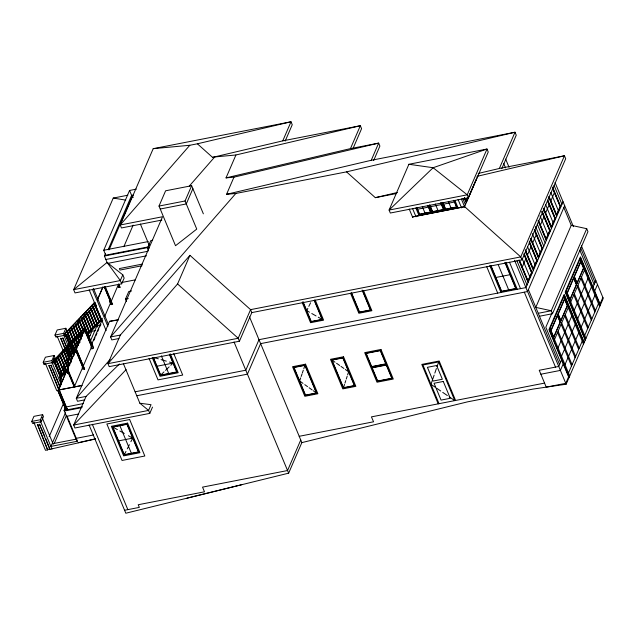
<?xml version="1.0" encoding="UTF-8"?>
<svg xmlns="http://www.w3.org/2000/svg" width="635" height="635" viewBox="0 0 635 635"><rect width="100%" height="100%" fill="white"/><g stroke="black" fill="none" stroke-linecap="round" stroke-linejoin="round"><path stroke-width="0.95" d="M303.832 368.633L304.879 365.371L294.029 367.49L305.522 395.097L316.373 392.978L304.879 365.371M343.495 387.683L332.01 360.077L342.86 357.965L354.346 385.564L343.495 387.683L344.535 384.445M344.964 383.119L345.781 380.571M346.265 379.055L347.154 376.277M347.599 374.888L348.607 371.769L345.345 369.475M300.688 377.857L299.633 380.96L302.982 383.365M301.173 376.46L302.03 373.928M302.371 372.943L303.308 370.181M432.276 380.548L430.982 384.342L434.999 387.088M432.872 378.825L434.126 375.15M434.832 373.094L436.404 368.506M437.07 366.562L438.658 361.918L422.926 364.99L439.031 403.685M71.961 350.822C71.207 352.465 72.057 349.837 71.819 350.964L78.065 344.424M127.802 195.223L113.244 198.064L73.668 289.663L75.025 292.925L121.682 283.813L124.158 278.09L122.801 274.836L107.085 262.445L73.668 289.663L120.325 280.559L122.801 274.836M43.212 362.291L45.41 357.203L54.094 355.505L54.912 357.481L52.713 362.569L44.029 364.26L43.212 362.291L51.895 360.593L54.094 355.505M54.983 335.058L57.182 329.97L65.857 328.271L66.683 330.248L64.484 335.336L55.801 337.026L54.983 335.058L63.659 333.359L65.857 328.271M44.029 364.26L44.307 363.625M56.888 336.812L57.158 336.177L63.111 350.48M58.912 390.247L48.998 365.466L67.326 409.297L65.984 410.012L57.714 390.39L59.174 389.699L57.714 390.39M69.001 358.989L60.77 338.241L69.207 358.513L66.834 359.418L59.825 375.626M51.626 362.776L51.903 362.14L61.357 384.858M66.834 331.803L67.246 331.24L74.128 347.797L73.827 348.123M53.245 362.72L60.166 355.584M68.77 329.771L69.183 329.208L76.073 345.765L75.771 346.091M148.328 246.88L105.775 255.183L103.727 250.253L129.564 190.468L136.327 189.143M70.715 327.739L71.128 327.184L78.01 343.733L77.605 344.297L75.795 339.939M71.128 327.184L78.018 344.376M72.652 325.707L72.962 325.39M31.75 421.426L33.949 416.338L42.632 414.647L43.45 416.616L41.251 421.703L32.568 423.402L31.75 421.426L40.434 419.735L42.632 414.647M61.381 352.52L61.801 352.29M74.597 323.675L74.906 323.358M146.471 255.826L107.49 263.43L104.418 256.032L105.577 253.341M63.746 350.258L63.333 350.814M76.533 321.643L76.946 321.088L82.383 334.153M108.125 249.753L131.612 195.397L129.564 190.468M33.655 423.188L33.933 422.553L45.482 450.302L47.649 449.874L37.536 424.609L47.704 450.001M78.478 319.611L78.788 319.294M67.104 346.662L72.239 358.33M109.077 249.841L132.421 195.818L133.152 197.572M285.171 141.089L292.243 124.73L291.013 121.777L153.202 148.669L120.213 224.996L121.452 227.957L161.846 220.067M80.415 317.579L80.828 317.024L87.717 333.573M69.144 344.392L69.453 344.075M82.359 315.547L82.772 314.992L89.559 331.78L83.495 316.73M84.606 313.198L84.304 313.515L91.194 330.073L91.599 329.509L85.431 314.698M86.241 311.483L86.55 311.166M88.178 309.459L88.487 309.142M40.164 421.918L40.442 421.283L51.991 449.032L49.824 449.453L39.505 424.664L37.33 425.085M76.922 336.59L77.335 336.034M90.122 307.419L90.432 307.102M65.254 334.709L71.89 350.155M65.905 371.705L60.206 378.031L60.365 377.126M66.024 335.018L72.088 350.068L70.279 345.71M78.859 334.558L79.272 334.002M53.999 361.847L60.539 377.563L60.944 376.992L54.531 361.593L54.229 361.91L60.642 377.325M92.067 305.387L92.369 305.07M61.46 376.904L71.739 353.116M55.936 359.815L62.468 375.499L56.039 359.577M53.554 358.323L61.619 377.698L60.515 380.246L61.341 382.214L60.793 382.318M56.348 359.251L62.77 375.174L56.245 359.489M71.191 354.386L71.731 354.282L72.835 351.742L75.478 351.219M94.313 303.038L94.004 303.363L100.894 319.913L101.306 319.349L95.504 305.411M57.872 357.775L64.389 373.436L57.976 357.537M58.285 357.219L64.699 373.11L58.182 357.457M83.852 328.208L83.756 329.279L53.221 361.251L53.785 362.609M66.421 369.76L67.913 369.475L66.421 369.76L67.929 373.38M73.993 385.477L67.286 369.364L75.716 350.091L82.796 367.094L74.478 386.35M75.867 349.512L84.542 329.668L91.623 346.678L83.058 366.498L75.978 349.496M97.615 299.188L102.862 287.044M67.135 369.951L58.468 389.787L67.032 369.959L74.216 386.953M67.373 369.443L84.542 329.668M85.034 328.636L85.384 327.843L83.891 328.128L83.542 328.922L85.034 328.636L93.194 348.226L91.702 348.52M97.346 300.03L102.973 287.02M83.28 403.574L66.135 406.979L59.087 389.906L81.907 385.453M75.708 351.814L74.962 350.012L76.494 349.615L84.606 369.316M123.817 246.705L133.152 225.1M83.082 317.294L89.249 332.105L83.55 317.929M91.194 330.073L91.599 329.509M86.606 312.356L93.131 328.041L93.543 327.477L87.376 312.666M89.21 337.55L91.9 331.311L95.702 330.573M93.131 328.041L93.543 327.477M88.908 311.206L95.067 326.017L89.368 311.833M89.313 310.642L95.377 325.691L89.21 310.88M90.845 309.166L97.012 323.977L90.226 307.181M91.257 308.602L97.322 323.652L91.154 308.848M49.141 436.689L63.881 402.59M90.456 340.884L97.012 325.707L100.814 324.961M92.789 307.134L98.957 321.945L99.362 321.381L93.194 306.578M98.957 321.945L99.362 321.381M100.894 319.913L101.306 319.349M91.702 344.21L101.711 321.048L102.799 320.834M93.885 340.368L95.036 337.701M95.806 335.915L96.964 333.248M97.734 331.462L98.885 328.795M99.655 327.009L100.814 324.334M67.088 416.235L77.486 441.222L76.946 441.333L64.079 410.424L65.246 407.733M104.751 316.309L110.8 302.3L104.465 287.076M111.014 301.823L118.039 285.321M65.111 409.25L64.341 411.043L81.78 407.638M82.899 368.887L84.352 368.697M112.347 303.895L110.903 304.086M93.194 348.226L93.535 347.432L81.55 318.762M52.554 442.595L65.429 412.806M112.649 304.411L105.243 286.623M191.651 185.714L185.055 200.977L196.755 229.092L175.522 245.713L159.012 206.065L165.608 190.794L191.651 185.714L203.359 213.828M118.054 319.691L109.553 321.35L76.295 398.312L77.526 401.272L84.63 399.883M126.421 301.331L125.492 299.109L128.794 291.473L131.588 290.933M148.407 250.444L147.487 248.222L150.781 240.594L152.646 240.228M119.475 363.958L86.058 396.407L73.692 425.029L74.922 427.99L149.796 413.377L152.503 407.106M120.356 335.05L107.982 363.672L109.22 366.633L239.427 341.225L251.801 312.603L250.571 309.642L189.944 255.333L120.356 335.05L110.585 336.955L111.816 339.916L118.92 338.526M192.881 188.674L186.285 203.938L160.242 209.018M478.203 173.458L499.356 168.481L564.459 155.781L520.756 256.913L250.571 309.642L238.196 338.264L107.982 363.672L177.578 283.956L189.944 255.333M373.65 160.528L379.897 146.066L378.666 143.113L233.966 177.149L226.036 177.879L235.926 154.98L360.347 125.714L361.577 128.675L353.211 148.05M501.761 168.719L516.255 135.184L515.025 132.231L346.527 171.863L235.847 193.461L226.544 194.318L233.966 177.149M197.398 143.796L212.558 157.369L282.765 140.859L291.013 121.777L197.398 143.796L189.809 145.272L153.202 148.669M226.036 177.879L350.456 148.614L360.347 125.714L282.765 140.859M226.544 194.318L371.245 160.282L378.666 143.113L350.456 148.614M408.884 164.274L389.088 210.066L390.327 213.027L468.447 197.779L488.244 151.979L487.013 149.027L408.884 164.274L433.126 167.719L487.013 149.027L467.217 194.826L468.447 197.779M300.752 440.007L287.552 470.535L202.541 487.124L204.494 491.808L138.232 504.738L139.335 507.389L124.587 510.27M89.051 424.894L125.817 513.223L288.647 473.162L301.839 442.627L249.507 316.897M467.384 197.826L466.011 201.001L464.637 197.715M467.487 198.072L466.042 201.406L464.606 197.961M476.036 179.729L466.146 202.629L464.248 198.072M477.758 176.173L464.606 206.613L412.512 216.94L464.756 206.748L520.756 256.913L521.994 259.874L251.801 312.603M499.356 168.481L515.025 132.231L371.245 160.282M521.994 259.874L565.69 158.734L564.459 155.781L476.964 176.363M522.24 267.081L525.82 258.81M527.463 254.992L531.043 246.729M532.622 243.07L536.265 234.64M540.385 225.1L543.957 216.829M545.608 213.011L549.18 204.748M550.759 201.089L554.403 192.659M563.031 201.724L525.923 287.591L258.993 339.685L245.793 370.213L135.112 391.811M564.674 205.669L527.566 291.536L260.628 343.63L247.436 374.158L136.755 395.756M563.848 207.574L571.238 225.322L535.781 307.38L551.259 310.753L552.498 313.706L539.472 316.246M571.238 225.322L586.716 228.695L551.259 310.753L538.242 313.293M551.68 313.65L545.806 327.247L560.475 362.49M552.498 313.706L587.954 231.656L586.716 228.695M550.839 330.589L564.578 298.791M567.055 293.06L580.803 261.263M553.712 337.495L567.452 305.689M569.928 299.966L583.668 268.16M554.53 339.463L568.277 307.658M570.746 301.935L584.494 270.129M558.022 347.845L561.046 340.852M561.594 339.574L564.618 332.581M565.166 331.303L568.19 324.31M568.738 323.04L571.762 316.039M574.238 310.317L577.263 303.316M577.81 302.046L580.834 295.053M581.382 293.775L584.406 286.782M584.954 285.512L587.978 278.511M561.507 356.227L564.531 349.226M565.079 347.956L568.103 340.963M568.658 339.685L571.683 332.692M572.23 331.414L575.254 324.421M577.723 318.699L580.747 311.698M581.303 310.428L584.319 303.427M584.875 302.157L587.899 295.164M588.447 293.886L591.471 286.893M561.578 359.95L558.76 366.466L539.226 370.276L546.243 387.136L565.777 383.326L568.595 376.809M593.042 287.115L595.86 280.599M563.213 363.887L560.395 370.411L540.869 374.221M594.685 291.06L597.503 284.536M564.999 364.609L568.023 357.608M568.571 356.338L571.595 349.337M572.143 348.067L575.167 341.074M575.715 339.796L578.739 332.803M581.216 327.081L584.24 320.08M584.787 318.81L587.812 311.809M588.359 310.539L591.383 303.538M591.931 302.268L594.955 295.275M568.484 372.983L582.231 341.178M584.7 335.455L598.448 303.649M600.067 303.974L602.877 297.458M301.839 442.627L467.495 401.86L532.971 389.088L566.142 384.215L603.25 298.339L581.406 245.872M54.348 443.238L66.484 415.338M307.872 308.332L306.737 310.642L309.483 312.206M308.816 306.387L310.578 302.792M124.325 454.684L112.832 427.077L126.944 424.323L138.43 451.929L124.325 454.684L125.968 451.429M127.286 448.818L129.381 444.675M130.881 441.698L132.683 438.126L128.397 435.737M110.053 359.489L76.295 398.312L86.058 396.407M189.809 145.272L120.213 224.996L162.536 216.741L110.585 336.955L235.847 193.461M189.286 186.095L214.725 156.948L235.926 154.98M71.787 350.393L72.192 349.822M89.249 332.105L89.662 331.541M95.067 326.017L95.48 325.453M97.012 323.977L97.425 323.413M62.468 375.499L62.873 374.928M64.389 373.436L64.802 372.864M126.111 369.61L73.692 425.029L148.566 410.424L151.035 404.693L139.867 403.225L123.357 363.561M64.834 333.653L94.686 302.371M95.091 302.3L64.484 334.105M67.096 332.073L70.493 328.525M77.954 320.707L79.994 318.579M84.066 314.317L85.423 312.896M65.5 335.709L68.35 332.716M70.398 330.581L79.256 321.31M81.296 319.167L94.917 304.911M65.222 336.344L95.504 304.649M53.491 360.616L84.034 328.644M65.278 348.782L65.572 348.131M67.215 346.75L67.508 346.099M80.804 332.526L81.097 331.883M62.881 352.742L82.566 332.137M84.328 330.637L53.38 363.037L52.888 361.863L53.427 361.759M79.859 341.709L71.438 350.869L78.907 343.051M87.328 333.891L102.259 318.262M87.051 334.526L101.981 318.897M88.249 333.772L101.148 320.27M71.541 351.607L77.795 345.059M87.971 334.407L102.227 319.484M59.825 377.23L68.572 368.078M67.62 369.419L59.547 377.865L60.095 377.762M60.063 378.174L66.873 371.046M153.694 358.235L160.711 375.094L164.005 371.88M165.544 370.38L169.156 366.863M170.799 365.268L173.022 363.101L169.458 362.053M65.865 409.98L67.326 409.297M187.015 498.181L241.816 484.68M346.527 171.863L375.325 197.66L397.439 192.461M95.448 438.817L78.113 442.73M51.911 448.842L95.337 439.015M212.558 157.369L214.725 156.948M131.612 195.397L133.548 195.016M159.012 206.065L185.055 200.977M103.727 250.253L148.209 241.578M375.325 197.66L396.7 193.484M104.418 256.032L148.05 247.523M147.487 248.222L149.344 247.856M105.855 259.485L147.979 251.262M417.544 209.233L428.395 207.121M430.57 206.692L441.42 204.581M443.587 204.152L454.438 202.033M142.423 264.073L119.388 268.573L119.959 270.058L142.065 265.74M121.936 282.464L135.438 279.829M110.95 301.72L104.719 286.48M125.492 299.109L128.286 298.569M110.8 302.3L104.354 287.099M60.563 338.717L62.73 338.288L70.437 356.806M88.154 335.788L90.059 335.415M91.623 346.678L84.431 329.692M52.808 361.68L53.356 361.569M495.895 277.463L510 274.709M48.792 365.943L50.967 365.522L59.952 387.12M314.206 300.395L322.104 319.373L311.253 321.493L302.974 301.609M67.286 369.364L74.105 385.461M61.619 377.698L61.071 377.801L59.976 380.349L63.159 379.73M157.02 366.22L173.022 363.101M59.055 389.969L81.875 385.516M58.182 390.39L56.737 390.668L45.395 363.41M160.711 375.094L176.72 371.967L169.331 354.227M64.079 410.424L82.486 406.837M66.548 416.346L78.637 413.98M371.507 366.895L386.159 364.038M371.816 367.633L386.469 364.776M75.74 438.436L93.607 434.951M76.113 439.158L51.999 443.865L50.903 446.413L76.946 441.333M47.855 449.397L50.03 448.977L45.609 438.348M118.578 440.881L132.683 438.126M544.56 383.095L371.419 416.877L373.57 421.791L299.204 436.301M109.553 321.35L118.285 320.016M113.244 198.064L125.762 200.12M154.154 357.592L158.313 358.807M161.06 359.608L166.338 361.148M112.832 427.077L117.38 429.609M119.864 430.99L124.285 433.451M311.785 313.507L316.047 315.936M318.278 317.198L322.104 319.373M436.832 388.342L440.73 391.009M442.722 392.374L447.35 395.541M449.159 396.78L454.771 400.614L438.658 361.918M332.01 360.077L335.026 362.204M336.574 363.291L339.701 365.498M341.003 366.411L343.9 368.451M304.776 384.651L307.53 386.628M309.11 387.763L312.102 389.914M313.261 390.747L316.373 392.978M73.231 340.249L73.025 340.328M63.524 350.401L69.715 365.093M139.867 403.225L148.566 410.424L149.796 413.377M177.578 283.956L238.196 338.264L239.427 341.225M107.085 262.445L120.325 280.559L121.682 283.813M555.061 182.586L573.421 226.687M580.62 247.864L595.035 282.504M554.101 185.444L561.935 204.272M579.85 250.23L594.146 284.567M552.625 187.095L560.832 206.812M552.775 188.42L560.316 206.55L556.609 215.138L548.934 196.699M552.609 188.349L560.149 206.462L556.577 214.733L549.037 196.612M600.432 304.863L580.43 256.802L565.174 292.1L585.176 340.162M600.226 305.34L580.525 258.016L565.682 292.362L585.383 339.685M579.977 259.286L599.678 306.61M550.823 192.484L558.363 210.598M548.878 197.533L556.712 216.352M581.469 277.13L595.424 310.65M580.922 278.4L594.876 311.92M547.775 200.073L555.609 218.9M547.553 200.509L555.093 218.638L551.386 227.219L543.465 208.185M547.386 200.43L554.926 218.551L551.355 226.814L543.814 208.701M545.6 204.565L553.141 222.679M574.199 276.527L577.072 283.424M577.898 285.401L591.852 318.921M573.651 277.797L576.524 284.702M577.35 286.671L591.296 320.191M543.282 208.724L551.49 228.441M542.552 212.161L550.386 230.981M541.949 211.685L549.878 230.719L546.163 239.308L538.242 220.274M541.806 211.653L549.704 230.632L546.132 238.903L538.591 220.79M574.326 293.664L588.272 327.184M573.77 294.942L587.724 328.462M540.02 215.789L547.918 234.767M538.059 220.805L546.267 240.522M566.237 291.092L585.93 338.415M537.329 224.25L545.163 243.07M584.216 342.392L564.213 294.33L548.957 329.628L568.96 377.69M535.583 226.528L543.79 246.253M584.01 342.868L564.309 295.545L549.466 329.89L569.166 377.214M563.761 296.815L583.462 344.138M505.643 159.067L509.064 167.291M534.861 229.973L542.695 248.793M534.257 229.497L542.179 248.531L538.464 257.119L530.789 238.681M534.464 230.33L542.004 248.444L538.432 256.715L530.892 238.593M503.65 163.354L505.523 167.87M532.32 233.601L540.218 252.579M565.253 314.658L579.207 348.178M564.706 315.928L578.66 349.448M530.36 238.617L538.567 258.334M529.265 241.157L537.472 260.882M529.407 242.491L536.956 260.62L533.249 269.2L525.32 250.166M529.241 242.411L536.781 260.533L533.209 268.795L525.312 249.817M557.982 314.055L560.856 320.953M561.681 322.929L575.635 356.449M557.435 315.325L560.308 322.231M561.126 324.199L575.08 357.719M527.455 246.547L534.995 264.66M525.51 251.595L533.344 270.423M558.109 331.192L572.056 364.72M557.554 332.47L571.508 365.99M524.042 253.246L532.249 272.963M524.185 254.572L531.733 272.701L528.026 281.289L519.343 260.445M524.018 254.5L531.558 272.613L527.987 280.884L519.374 260.183M522.232 258.635L529.773 276.749M550.021 328.62L569.714 375.944M518.795 260.096L528.122 282.504M516.953 260.85L527.026 285.051M528.391 289.631L559.578 364.561M514.54 260.255L566.142 384.215M524.312 292.171L555.498 367.101M509.5 262.223L520.502 288.655M506.055 262.398L517.247 289.29M505.182 262.422L516.12 288.711L501.475 291.568L490.911 266.184M504.976 262.636L515.747 288.512L501.642 291.267L490.871 265.39M498.284 264.874L508.698 289.893M462.859 198.62L465.407 204.748M489.775 265.573L500.967 292.465M461.296 198.85L464.796 207.264M486.712 266.668L497.713 293.1M458.073 199.485L461.574 207.891M454.954 200.462L457.986 207.74L418.925 215.36L415.893 208.082M453.993 200.255L456.867 207.161L445.476 209.383L442.603 202.478M453.755 200.39L456.494 206.962L445.643 209.082L442.905 202.509M448.334 201.454L451.064 208.026M441.936 203.002L444.968 210.28M440.976 202.795L443.841 209.701L432.451 211.923L429.577 205.026M440.738 202.93L443.468 209.51L432.618 211.622L429.887 205.049M435.308 203.994L438.047 210.566M428.919 205.542L431.943 212.82M427.95 205.343L430.824 212.241L419.433 214.463L416.56 207.566M427.712 205.478L430.451 212.05L419.6 214.162L416.862 207.589M422.291 206.534L425.021 213.106M412.496 208.375L415.996 216.781M409.21 209.018L412.71 217.424M455.581 400.455L439.166 361.021L421.807 364.411L438.221 403.844M363.553 290.703L371.888 310.721L358.862 313.269L350.528 293.243M362.641 290.624L370.761 310.142L359.37 312.364L351.242 292.846M362.117 290.068L370.388 309.951L359.537 312.071L351.639 293.092M315.262 300.125L323.596 320.151L310.578 322.691L302.244 302.665M314.349 300.045L322.477 319.564L311.087 321.786L302.959 302.268M234.037 341.963L288.647 473.162M140.359 224.004L149.249 245.364M173.776 353.624L182.697 375.063L158.012 379.881L149.034 358.307M170.378 353.925L178.213 372.745L160.036 376.293L152.202 357.473M169.878 354.838L177.094 372.166L160.544 375.396L153.329 358.069M161.33 355.783L168.712 373.531M118.61 284.091L119.999 287.417M118.57 284.186L119.951 287.512M104.616 286.504L110.204 299.934M109.395 300.474L111.157 304.705M109.355 300.577L110.855 304.189M93.472 288.52L108.569 324.779M92.408 289.203L107.879 326.366M95.226 302.951L96.361 305.673M89.154 289.838L106.132 330.629M95.036 304.784L101.203 319.588M101.711 321.048L101.965 321.667M94.107 303.117L100.997 319.675M93.099 306.816L99.258 321.62M92.17 305.149L99.06 321.707M97.012 325.707L97.56 327.017M87.273 312.904L93.44 327.716M87.066 312.991L93.234 327.803M85.328 314.936L91.496 329.748M84.399 313.277L91.297 329.835M81.613 319.953L87.051 333.026M81.145 319.326L84.772 328.041M83.582 328.843L84.288 330.708M90.964 346.742L91.956 349.139M79.613 320.794L83.241 329.509M79.51 321.032L83.137 329.748M79.669 321.985L82.931 329.827M83.423 331.073L84.169 332.859M79.2 321.358L82.828 330.065M77.565 323.064L82.645 335.264M77.367 323.151L80.994 331.859M81.486 333.105L82.232 334.899M119.888 425.696L131.381 453.303M77.264 323.39L80.891 332.097M81.613 333.843L82.399 335.875M81.177 333.423L82.296 336.113M75.732 324.858L81.169 337.923M75.629 325.096L81.066 338.161M79.645 334.899L81.137 338.495M75.422 325.183L79.05 333.891M79.542 335.137L81.034 338.733M75.319 325.422L78.946 334.129M79.677 335.875L81.121 339.36M79.343 335.224L80.835 338.812M79.24 335.463L80.732 339.05M73.787 326.89L79.589 340.828M73.684 327.128L79.851 341.94M73.485 327.215L77.113 335.923M77.605 337.169L79.851 342.567M73.382 327.454L77.01 336.161M77.732 337.907L79.645 342.654M77.295 337.495L79.542 342.892M70.818 327.501L75.168 337.955M75.66 339.201L78.288 345.519M71.438 329.486L75.065 338.193M75.835 340.185L77.708 344.702M75.359 339.527L77.605 344.94M69.802 331.192L73.43 339.9M74.16 341.646L75.97 346.004M73.827 341.003L76.835 348.226M69.969 332.145L73.231 339.987M73.723 341.241L76.732 348.464M69.501 331.51L76.525 348.551M73.414 341.559L76.422 348.79M76.494 349.615L84.653 369.213M75.613 350.107L82.693 367.117M82.145 367.078L83.161 369.506M67.866 333.224L71.493 341.932M71.882 343.035L75.279 351.179M67.659 333.304L71.287 342.019M71.779 343.273L75.176 351.417M67.556 333.542L71.183 342.257M71.914 344.003L75.351 352.409M71.477 343.591L75.247 352.647M66.834 334.724L74.017 351.988M65.921 335.256L69.548 343.964M69.945 345.067L73.723 354.139M65.722 335.336L73.993 355.282M69.263 344.48L73.795 355.37M69.532 345.623L73.692 355.608M63.659 333.359L64.484 335.336M63.667 334.907L71.731 354.282M68.008 347.099L72.541 358.005M67.905 347.337L72.438 358.243M67.596 347.662L72.136 358.569M62.936 337.812L70.279 355.449M66.064 349.131L71.374 361.879M65.961 349.369L70.89 361.212M65.762 349.456L70.691 361.291M65.659 349.695L70.961 362.442M64.127 351.171L69.818 364.855M63.818 351.488L69.517 365.181M63.714 351.726L69.413 365.419M92.305 424.267L127.841 509.635M62.182 353.203L68.27 367.824M62.071 353.457L68.159 368.086M61.881 353.52L68.35 369.062M61.77 353.782L67.858 368.411M67.913 369.475L75.017 386.739M60.246 355.235L67.881 373.475M60.142 355.473L66.627 371.038M59.92 355.505L66.421 371.126M59.817 355.743L66.318 371.372M54.3 361.521L60.841 377.238M51.895 360.593L52.713 362.569M51.173 365.046L51.919 366.847M52.665 368.649L60.158 386.644M57.825 390.422L65.984 410.012M42.093 417.465L53.229 444.222M40.434 419.735L41.251 421.703M39.711 424.188L40.45 425.958M41.18 427.728L44.871 436.578M118.245 287.091L119.737 286.798L118.245 287.091M557.466 315.73L551.013 330.676L553.68 337.09L560.133 322.143L557.466 315.73M564.618 299.196L558.157 314.142L560.824 320.548L567.285 305.602L564.618 299.196M573.683 278.201L567.23 293.148L569.897 299.561L576.358 284.615L573.683 278.201M580.834 261.668L574.373 276.614L577.04 283.019L583.501 268.073L580.834 261.668M433.126 167.719L389.088 210.066L467.217 194.826L433.126 167.719M66.961 408.646L65.611 409.369L66.961 408.646M305.554 364.173L292.537 366.72L304.848 396.296L317.865 393.756L305.554 364.173M343.535 356.767L330.51 359.307L342.821 388.882L355.846 386.342L343.535 356.767M380.968 349.456L364.696 352.639L377.007 382.214L393.279 379.039L380.968 349.456M305.046 365.077L293.656 367.3L305.348 395.399L316.746 393.168L305.046 365.077M343.027 357.664L331.637 359.886L343.329 387.985L354.727 385.762L343.027 357.664M380.46 350.361L365.816 353.219L377.507 381.317L392.16 378.452L380.46 350.361M380.294 350.655L366.189 353.409L371.681 366.593L385.786 363.847L380.294 350.655M386.294 365.077L372.189 367.832L377.682 381.016L391.787 378.262L386.294 365.077M129.643 419.529L106.855 423.982L122.039 460.454L144.828 456.009L129.643 419.529M127.619 423.124L111.339 426.299L123.65 455.874L139.93 452.699L127.619 423.124M127.111 424.021L112.459 426.879L124.158 454.978L138.803 452.12L127.111 424.021M436.634 365.514L427.411 367.316L433.133 381.056L442.357 379.254L436.634 365.514M443.278 381.46L434.054 383.262L441.055 400.098L450.278 398.296L443.278 381.46"/></g></svg>
